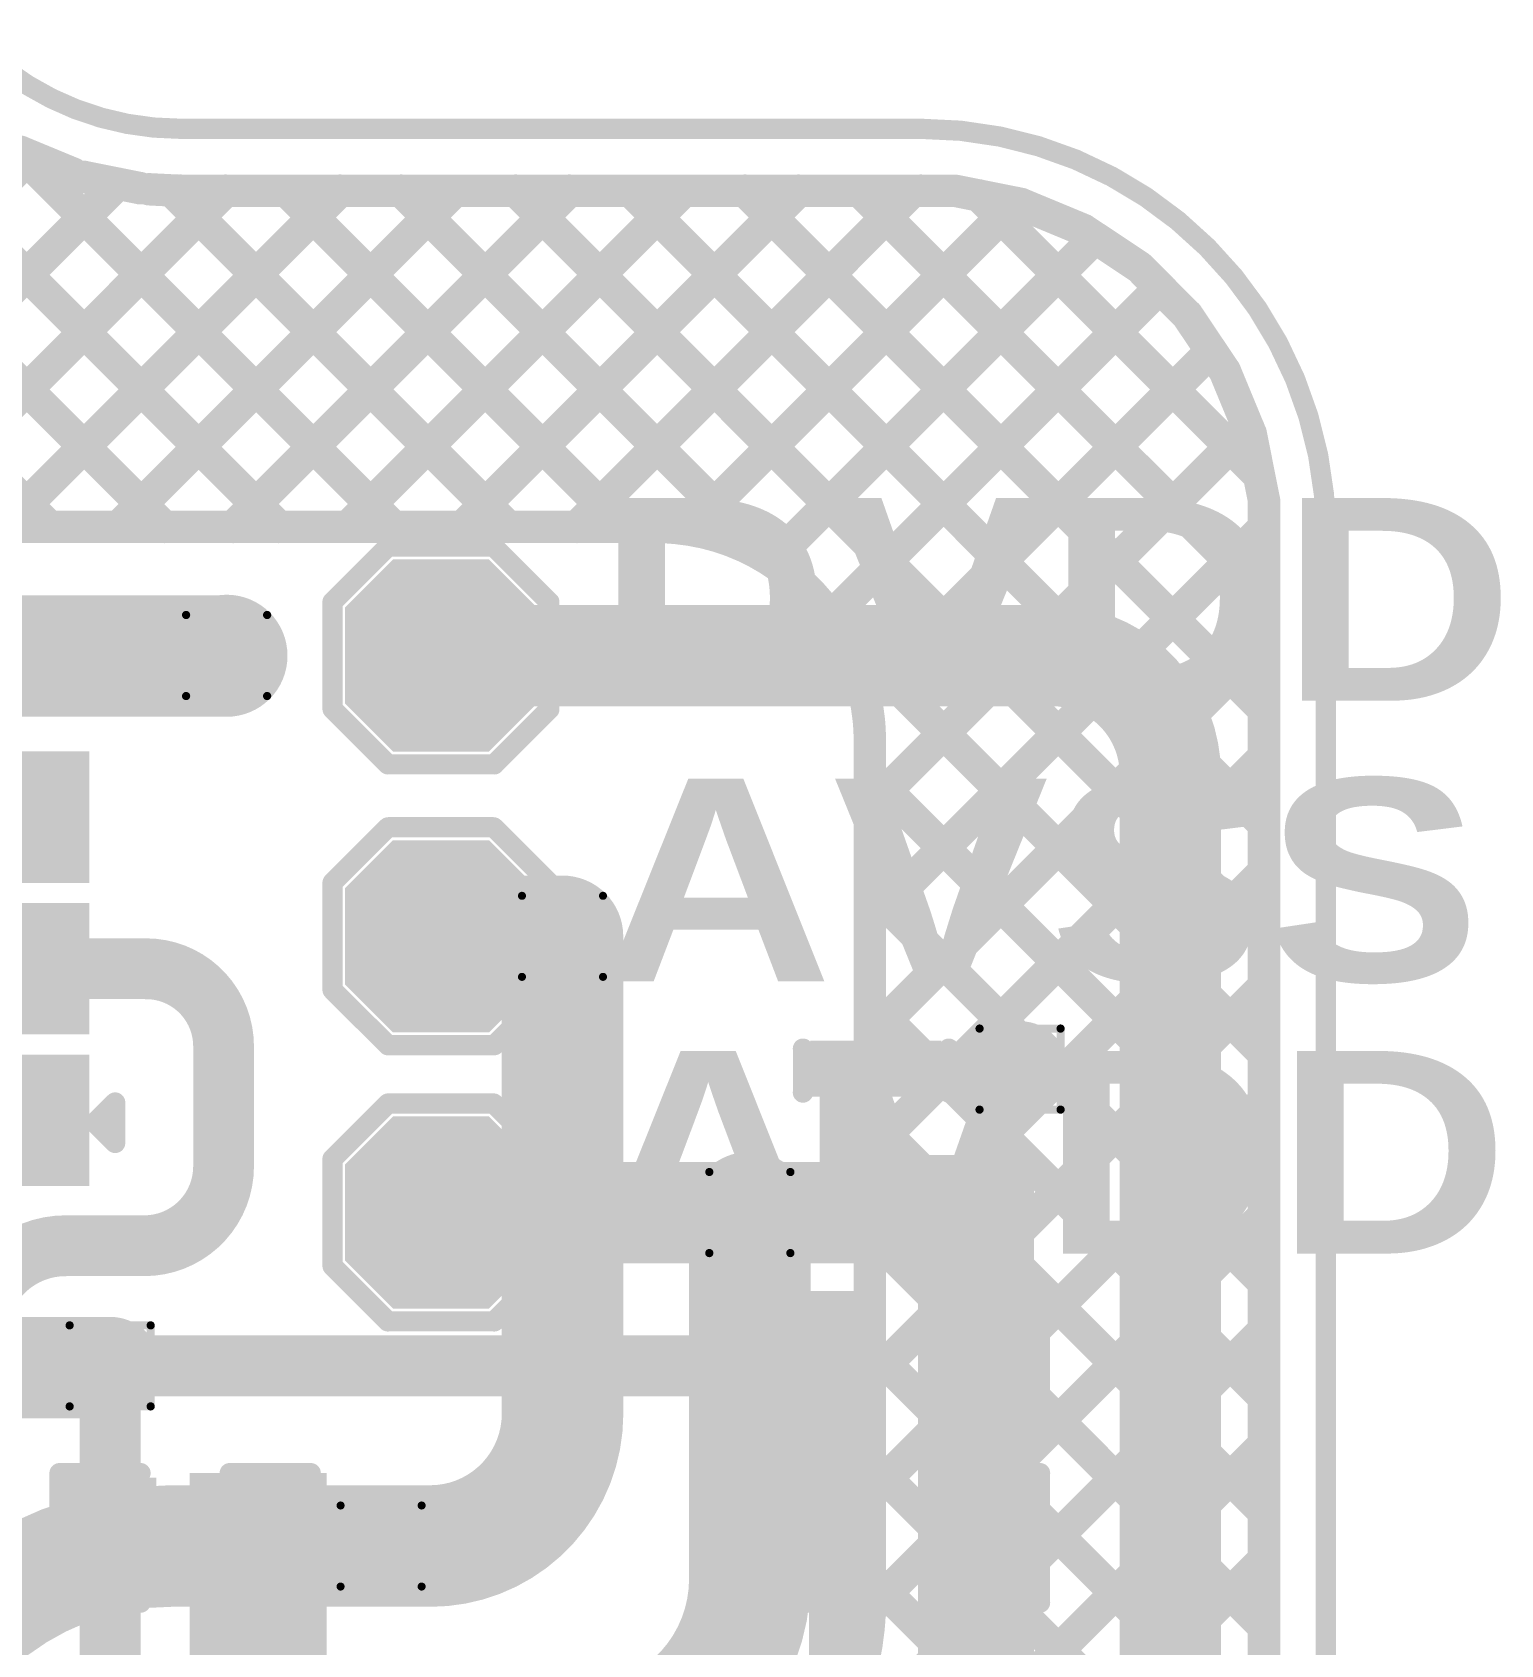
# Model space of a CAD drawing. Header units: inches. Extents: x -17 to 349, y -40 to 215.
# Drawn here: x 108.83 to 118.03, y 152.36 to 162.46 of the extents above; entities that cross this region are included whole.
import ezdxf

# ---------------------------------------------------------------- set-up
doc = ezdxf.new("R2010")
doc.units = ezdxf.units.IN
for name, color, linetype in [('Board Outline', 216, 'Continuous'), ('Bottom Layer', 5, 'Continuous'), ('Drill Drawing', 1, 'Continuous'), ('Top Layer', 1, 'Continuous'), ('Top Overlay', 2, 'Continuous'), ('Top Paste', 8, 'Continuous'), ('Top Solder', 216, 'Continuous'), ('Via Holes', 16, 'Continuous')]:
    doc.layers.add(name, color=color, linetype=linetype)
doc.styles.add('Arial Black_Bold', font='', dxfattribs={"height": 0.2})
doc.styles.get('Arial Black_Bold').set_extended_font_data('Arial Black', bold=True)

# ---------------------------------------------------------------- blocks, each defined once
blk = doc.blocks.new('X2SON_2_0_3_0_6__5')
at = {"layer": 'Top Layer'}
for points in [[(-0.36, 0.125), (-0.08, 0.125), (-0.08, -0.125), (-0.36, -0.125)], [(0.08, 0.125), (0.36, 0.125), (0.36, -0.125), (0.08, -0.125)]]:
    blk.add_hatch(color=1, dxfattribs=at).paths.add_polyline_path(points)
at = {"layer": 'Top Paste'}
for points in [[(-0.36, 0.125), (-0.08, 0.125), (-0.08, -0.125), (-0.36, -0.125)], [(0.08, 0.125), (0.36, 0.125), (0.36, -0.125), (0.08, -0.125)]]:
    blk.add_hatch(color=8, dxfattribs=at).paths.add_polyline_path(points)
at = {"layer": 'Top Solder'}
for points in [[(-0.41, 0.175), (-0.03, 0.175), (-0.03, -0.175), (-0.41, -0.175)], [(0.03, 0.175), (0.41, 0.175), (0.41, -0.175), (0.03, -0.175)]]:
    blk.add_hatch(color=216, dxfattribs=at).paths.add_polyline_path(points)
at = {"layer": 'Top Overlay', "const_width": 0.127}
for points in [[(-0.457, -0.15), (-0.457, 0.125)], [(0.457, -0.15), (0.457, 0.125)]]:
    blk.add_lwpolyline(points, dxfattribs=at)
at = {"layer": 'Top Overlay', "const_width": 0.0635}
for points in [[(-0.489, 0.125, 1), (-0.425, 0.125, 1)], [(0.425, 0.125, 1), (0.489, 0.125, 1)], [(-0.489, -0.15, 1), (-0.425, -0.15, 1)], [(0.425, -0.15, 1), (0.489, -0.15, 1)]]:
    blk.add_lwpolyline(points, format="xyb", close=True, dxfattribs=at)
blk = doc.blocks.new('C___0402_34')
at = {"layer": 'Top Layer'}
for points in [[(-0.699, -0.318), (-0.699, 0.318), (-0.241, 0.318), (-0.241, -0.318)], [(0.241, -0.318), (0.241, 0.318), (0.699, 0.318), (0.699, -0.318)]]:
    blk.add_hatch(color=1, dxfattribs=at).paths.add_polyline_path(points)
at = {"layer": 'Top Paste'}
for points in [[(-0.699, -0.318), (-0.699, 0.318), (-0.241, 0.318), (-0.241, -0.318)], [(0.241, -0.318), (0.241, 0.318), (0.699, 0.318), (0.699, -0.318)]]:
    blk.add_hatch(color=8, dxfattribs=at).paths.add_polyline_path(points)
at = {"layer": 'Top Solder'}
for points in [[(-0.758, -0.377), (-0.758, 0.377), (-0.181, 0.377), (-0.181, -0.377)], [(0.181, -0.377), (0.181, 0.377), (0.758, 0.377), (0.758, -0.377)]]:
    blk.add_hatch(color=216, dxfattribs=at).paths.add_polyline_path(points)
at = {"layer": 'Top Overlay', "const_width": 0.127}
for points in [[(-0.787, -0.406), (-0.787, 0.406)], [(-0.787, 0.406), (-0.279, 0.406)], [(0.279, 0.406), (0.787, 0.406)], [(0.787, -0.406), (0.787, 0.406)], [(-0.787, -0.406), (-0.279, -0.406)], [(0.279, -0.406), (0.787, -0.406)]]:
    blk.add_lwpolyline(points, dxfattribs=at)
at = {"layer": 'Top Overlay', "const_width": 0.0635}
for points in [[(-0.819, 0.406, 1), (-0.756, 0.406, 1)], [(-0.819, 0.406, 1), (-0.756, 0.406, 1)], [(-0.311, 0.406, 1), (-0.248, 0.406, 1)], [(0.248, 0.406, 1), (0.311, 0.406, 1)], [(0.756, 0.406, 1), (0.819, 0.406, 1)], [(0.756, 0.406, 1), (0.819, 0.406, 1)], [(-0.819, -0.406, 1), (-0.756, -0.406, 1)], [(-0.819, -0.406, 1), (-0.756, -0.406, 1)], [(-0.311, -0.406, 1), (-0.248, -0.406, 1)], [(0.248, -0.406, 1), (0.311, -0.406, 1)], [(0.756, -0.406, 1), (0.819, -0.406, 1)], [(0.756, -0.406, 1), (0.819, -0.406, 1)]]:
    blk.add_lwpolyline(points, format="xyb", close=True, dxfattribs=at)
blk = doc.blocks.new('SOT_23_6_46')
at = {"layer": 'Top Layer'}
for points in [[(-1.92, 1.26), (-0.7, 1.26), (-0.7, 0.64), (-1.92, 0.64)], [(0.7, 1.26), (1.92, 1.26), (1.92, 0.64), (0.7, 0.64)], [(-1.92, 0.31), (-0.7, 0.31), (-0.7, -0.31), (-1.92, -0.31)], [(0.7, 0.31), (1.92, 0.31), (1.92, -0.31), (0.7, -0.31)], [(-1.92, -0.64), (-0.7, -0.64), (-0.7, -1.26), (-1.92, -1.26)], [(0.7, -0.64), (1.92, -0.64), (1.92, -1.26), (0.7, -1.26)]]:
    blk.add_hatch(color=1, dxfattribs=at).paths.add_polyline_path(points)
at = {"layer": 'Top Paste'}
for points in [[(-1.92, 1.26), (-0.7, 1.26), (-0.7, 0.64), (-1.92, 0.64)], [(0.7, 1.26), (1.92, 1.26), (1.92, 0.64), (0.7, 0.64)], [(-1.92, 0.31), (-0.7, 0.31), (-0.7, -0.31), (-1.92, -0.31)], [(0.7, 0.31), (1.92, 0.31), (1.92, -0.31), (0.7, -0.31)], [(-1.92, -0.64), (-0.7, -0.64), (-0.7, -1.26), (-1.92, -1.26)], [(0.7, -0.64), (1.92, -0.64), (1.92, -1.26), (0.7, -1.26)]]:
    blk.add_hatch(color=8, dxfattribs=at).paths.add_polyline_path(points)
at = {"layer": 'Top Solder'}
for points in [[(-2.022, 1.362), (-0.598, 1.362), (-0.598, 0.538), (-2.022, 0.538)], [(0.598, 1.362), (2.022, 1.362), (2.022, 0.538), (0.598, 0.538)], [(-2.022, 0.412), (-0.598, 0.412), (-0.598, -0.412), (-2.022, -0.412)], [(0.598, 0.412), (2.022, 0.412), (2.022, -0.412), (0.598, -0.412)], [(-2.022, -0.538), (-0.598, -0.538), (-0.598, -1.362), (-2.022, -1.362)], [(0.598, -0.538), (2.022, -0.538), (2.022, -1.362), (0.598, -1.362)]]:
    blk.add_hatch(color=216, dxfattribs=at).paths.add_polyline_path(points)
at = {"layer": 'Top Overlay', "const_width": 0.127}
for points in [[(0.864, 1.524), (-0.889, 1.524)], [(-0.889, 1.524), (-0.889, 1.424)], [(0.864, 1.524), (0.864, 1.424)], [(-2.057, 0.965), (-2.184, 1.092)], [(-2.184, 1.092), (-2.184, 0.838)], [(-2.057, 0.965), (-2.184, 0.838)], [(-0.889, -1.524), (-0.889, -1.424)], [(0.864, -1.424), (0.864, -1.524)], [(0.864, -1.524), (-0.889, -1.524)]]:
    blk.add_lwpolyline(points, dxfattribs=at)
at = {"layer": 'Top Overlay', "const_width": 0.0635}
for points in [[(-0.921, 1.524, 1), (-0.857, 1.524, 1)], [(-0.921, 1.524, 1), (-0.857, 1.524, 1)], [(0.832, 1.524, 1), (0.895, 1.524, 1)], [(0.832, 1.524, 1), (0.895, 1.524, 1)], [(-0.921, 1.424, 1), (-0.857, 1.424, 1)], [(0.832, 1.424, 1), (0.895, 1.424, 1)], [(-2.216, 1.092, 1), (-2.153, 1.092, 1)], [(-2.216, 1.092, 1), (-2.153, 1.092, 1)], [(-2.089, 0.965, 1), (-2.026, 0.965, 1)], [(-2.089, 0.965, 1), (-2.026, 0.965, 1)], [(-2.216, 0.838, 1), (-2.153, 0.838, 1)], [(-2.216, 0.838, 1), (-2.153, 0.838, 1)], [(-0.921, -1.424, 1), (-0.857, -1.424, 1)], [(0.832, -1.424, 1), (0.895, -1.424, 1)], [(-0.921, -1.524, 1), (-0.857, -1.524, 1)], [(-0.921, -1.524, 1), (-0.857, -1.524, 1)], [(0.832, -1.524, 1), (0.895, -1.524, 1)], [(0.832, -1.524, 1), (0.895, -1.524, 1)]]:
    blk.add_lwpolyline(points, format="xyb", close=True, dxfattribs=at)
blk = doc.blocks.new('T____________0_5___68')
at = {"layer": 'Top Layer'}
blk.add_hatch(color=1, dxfattribs=at).paths.add_polyline_path([(0.25, 0.5), (-0.25, 0.5), (-0.5, 0.25), (-0.5, -0.25), (-0.25, -0.5), (0.25, -0.5), (0.5, -0.25), (0.5, 0.25)])
at = {"layer": 'Top Paste'}
blk.add_hatch(color=8, dxfattribs=at).paths.add_polyline_path([(0.25, 0.5), (-0.25, 0.5), (-0.5, 0.25), (-0.5, -0.25), (-0.25, -0.5), (0.25, -0.5), (0.5, -0.25), (0.5, 0.25)])
at = {"layer": 'Top Solder'}
blk.add_hatch(color=216, dxfattribs=at).paths.add_polyline_path([(0.301, 0.602), (-0.301, 0.602), (-0.602, 0.301), (-0.602, -0.301), (-0.301, -0.602), (0.301, -0.602), (0.602, -0.301), (0.602, 0.301)])
at = {"layer": 'Top Overlay', "const_width": 0.127}
for points in [[(-0.336, 0.68), (-0.682, 0.333)], [(-0.336, 0.68), (0.336, 0.68)], [(0.336, 0.68), (0.684, 0.332)], [(-0.682, 0.333), (-0.682, -0.334)], [(0.684, 0.332), (0.684, -0.33)], [(-0.682, -0.334), (-0.337, -0.679)], [(0.684, -0.33), (0.335, -0.679)], [(-0.337, -0.679), (0.335, -0.679)]]:
    blk.add_lwpolyline(points, dxfattribs=at)
at = {"layer": 'Top Overlay', "const_width": 0.0635}
for points in [[(-0.367, 0.68, 1), (-0.304, 0.68, 1)], [(-0.367, 0.68, 1), (-0.304, 0.68, 1)], [(0.305, 0.68, 1), (0.368, 0.68, 1)], [(0.305, 0.68, 1), (0.368, 0.68, 1)], [(-0.714, 0.333, 1), (-0.65, 0.333, 1)], [(-0.714, 0.333, 1), (-0.65, 0.333, 1)], [(0.652, 0.332, 1), (0.715, 0.332, 1)], [(0.652, 0.332, 1), (0.715, 0.332, 1)], [(-0.714, -0.334, 1), (-0.65, -0.334, 1)], [(-0.714, -0.334, 1), (-0.65, -0.334, 1)], [(0.652, -0.33, 1), (0.715, -0.33, 1)], [(0.652, -0.33, 1), (0.715, -0.33, 1)], [(-0.369, -0.679, 1), (-0.306, -0.679, 1)], [(-0.369, -0.679, 1), (-0.306, -0.679, 1)], [(0.303, -0.679, 1), (0.367, -0.679, 1)], [(0.303, -0.679, 1), (0.367, -0.679, 1)]]:
    blk.add_lwpolyline(points, format="xyb", close=True, dxfattribs=at)
blk = doc.blocks.new('T____________0_5___69')
at = {"layer": 'Top Layer'}
blk.add_hatch(color=1, dxfattribs=at).paths.add_polyline_path([(0.25, 0.5), (-0.25, 0.5), (-0.5, 0.25), (-0.5, -0.25), (-0.25, -0.5), (0.25, -0.5), (0.5, -0.25), (0.5, 0.25)])
at = {"layer": 'Top Paste'}
blk.add_hatch(color=8, dxfattribs=at).paths.add_polyline_path([(0.25, 0.5), (-0.25, 0.5), (-0.5, 0.25), (-0.5, -0.25), (-0.25, -0.5), (0.25, -0.5), (0.5, -0.25), (0.5, 0.25)])
at = {"layer": 'Top Solder'}
blk.add_hatch(color=216, dxfattribs=at).paths.add_polyline_path([(0.301, 0.602), (-0.301, 0.602), (-0.602, 0.301), (-0.602, -0.301), (-0.301, -0.602), (0.301, -0.602), (0.602, -0.301), (0.602, 0.301)])
at = {"layer": 'Top Overlay', "const_width": 0.127}
for points in [[(-0.336, 0.68), (-0.682, 0.333)], [(-0.336, 0.68), (0.336, 0.68)], [(0.336, 0.68), (0.684, 0.332)], [(-0.682, 0.333), (-0.682, -0.334)], [(0.684, 0.332), (0.684, -0.33)], [(-0.682, -0.334), (-0.337, -0.679)], [(0.684, -0.33), (0.335, -0.679)], [(-0.337, -0.679), (0.335, -0.679)]]:
    blk.add_lwpolyline(points, dxfattribs=at)
at = {"layer": 'Top Overlay', "const_width": 0.0635}
for points in [[(-0.367, 0.68, 1), (-0.304, 0.68, 1)], [(-0.367, 0.68, 1), (-0.304, 0.68, 1)], [(0.305, 0.68, 1), (0.368, 0.68, 1)], [(0.305, 0.68, 1), (0.368, 0.68, 1)], [(-0.714, 0.333, 1), (-0.65, 0.333, 1)], [(-0.714, 0.333, 1), (-0.65, 0.333, 1)], [(0.652, 0.332, 1), (0.715, 0.332, 1)], [(0.652, 0.332, 1), (0.715, 0.332, 1)], [(-0.714, -0.334, 1), (-0.65, -0.334, 1)], [(-0.714, -0.334, 1), (-0.65, -0.334, 1)], [(0.652, -0.33, 1), (0.715, -0.33, 1)], [(0.652, -0.33, 1), (0.715, -0.33, 1)], [(-0.369, -0.679, 1), (-0.306, -0.679, 1)], [(-0.369, -0.679, 1), (-0.306, -0.679, 1)], [(0.303, -0.679, 1), (0.367, -0.679, 1)], [(0.303, -0.679, 1), (0.367, -0.679, 1)]]:
    blk.add_lwpolyline(points, format="xyb", close=True, dxfattribs=at)
blk = doc.blocks.new('T____________0_5___70')
at = {"layer": 'Top Layer'}
blk.add_hatch(color=1, dxfattribs=at).paths.add_polyline_path([(0.25, 0.5), (-0.25, 0.5), (-0.5, 0.25), (-0.5, -0.25), (-0.25, -0.5), (0.25, -0.5), (0.5, -0.25), (0.5, 0.25)])
at = {"layer": 'Top Paste'}
blk.add_hatch(color=8, dxfattribs=at).paths.add_polyline_path([(0.25, 0.5), (-0.25, 0.5), (-0.5, 0.25), (-0.5, -0.25), (-0.25, -0.5), (0.25, -0.5), (0.5, -0.25), (0.5, 0.25)])
at = {"layer": 'Top Solder'}
blk.add_hatch(color=216, dxfattribs=at).paths.add_polyline_path([(0.301, 0.602), (-0.301, 0.602), (-0.602, 0.301), (-0.602, -0.301), (-0.301, -0.602), (0.301, -0.602), (0.602, -0.301), (0.602, 0.301)])
at = {"layer": 'Top Overlay', "const_width": 0.127}
for points in [[(-0.336, 0.68), (-0.682, 0.333)], [(-0.336, 0.68), (0.336, 0.68)], [(0.336, 0.68), (0.684, 0.332)], [(-0.682, 0.333), (-0.682, -0.334)], [(0.684, 0.332), (0.684, -0.33)], [(-0.682, -0.334), (-0.337, -0.679)], [(0.684, -0.33), (0.335, -0.679)], [(-0.337, -0.679), (0.335, -0.679)]]:
    blk.add_lwpolyline(points, dxfattribs=at)
at = {"layer": 'Top Overlay', "const_width": 0.0635}
for points in [[(-0.367, 0.68, 1), (-0.304, 0.68, 1)], [(-0.367, 0.68, 1), (-0.304, 0.68, 1)], [(0.305, 0.68, 1), (0.368, 0.68, 1)], [(0.305, 0.68, 1), (0.368, 0.68, 1)], [(-0.714, 0.333, 1), (-0.65, 0.333, 1)], [(-0.714, 0.333, 1), (-0.65, 0.333, 1)], [(0.652, 0.332, 1), (0.715, 0.332, 1)], [(0.652, 0.332, 1), (0.715, 0.332, 1)], [(-0.714, -0.334, 1), (-0.65, -0.334, 1)], [(-0.714, -0.334, 1), (-0.65, -0.334, 1)], [(0.652, -0.33, 1), (0.715, -0.33, 1)], [(0.652, -0.33, 1), (0.715, -0.33, 1)], [(-0.369, -0.679, 1), (-0.306, -0.679, 1)], [(-0.369, -0.679, 1), (-0.306, -0.679, 1)], [(0.303, -0.679, 1), (0.367, -0.679, 1)], [(0.303, -0.679, 1), (0.367, -0.679, 1)]]:
    blk.add_lwpolyline(points, format="xyb", close=True, dxfattribs=at)
blk = doc.blocks.new('C___0402_96')
at = {"layer": 'Top Layer'}
for points in [[(-0.699, -0.318), (-0.699, 0.318), (-0.241, 0.318), (-0.241, -0.318)], [(0.241, -0.318), (0.241, 0.318), (0.699, 0.318), (0.699, -0.318)]]:
    blk.add_hatch(color=1, dxfattribs=at).paths.add_polyline_path(points)
at = {"layer": 'Top Paste'}
for points in [[(-0.699, -0.318), (-0.699, 0.318), (-0.241, 0.318), (-0.241, -0.318)], [(0.241, -0.318), (0.241, 0.318), (0.699, 0.318), (0.699, -0.318)]]:
    blk.add_hatch(color=8, dxfattribs=at).paths.add_polyline_path(points)
at = {"layer": 'Top Solder'}
for points in [[(-0.758, -0.377), (-0.758, 0.377), (-0.181, 0.377), (-0.181, -0.377)], [(0.181, -0.377), (0.181, 0.377), (0.758, 0.377), (0.758, -0.377)]]:
    blk.add_hatch(color=216, dxfattribs=at).paths.add_polyline_path(points)
at = {"layer": 'Top Overlay', "const_width": 0.127}
for points in [[(-0.787, -0.406), (-0.787, 0.406)], [(-0.787, 0.406), (-0.279, 0.406)], [(0.279, 0.406), (0.787, 0.406)], [(0.787, -0.406), (0.787, 0.406)], [(-0.787, -0.406), (-0.279, -0.406)], [(0.279, -0.406), (0.787, -0.406)]]:
    blk.add_lwpolyline(points, dxfattribs=at)
at = {"layer": 'Top Overlay', "const_width": 0.0635}
for points in [[(-0.819, 0.406, 1), (-0.756, 0.406, 1)], [(-0.819, 0.406, 1), (-0.756, 0.406, 1)], [(-0.311, 0.406, 1), (-0.248, 0.406, 1)], [(0.248, 0.406, 1), (0.311, 0.406, 1)], [(0.756, 0.406, 1), (0.819, 0.406, 1)], [(0.756, 0.406, 1), (0.819, 0.406, 1)], [(-0.819, -0.406, 1), (-0.756, -0.406, 1)], [(-0.819, -0.406, 1), (-0.756, -0.406, 1)], [(-0.311, -0.406, 1), (-0.248, -0.406, 1)], [(0.248, -0.406, 1), (0.311, -0.406, 1)], [(0.756, -0.406, 1), (0.819, -0.406, 1)], [(0.756, -0.406, 1), (0.819, -0.406, 1)]]:
    blk.add_lwpolyline(points, format="xyb", close=True, dxfattribs=at)
blk = doc.blocks.new('C___0402_103')
at = {"layer": 'Top Layer'}
for points in [[(-0.699, -0.318), (-0.699, 0.318), (-0.241, 0.318), (-0.241, -0.318)], [(0.241, -0.318), (0.241, 0.318), (0.699, 0.318), (0.699, -0.318)]]:
    blk.add_hatch(color=1, dxfattribs=at).paths.add_polyline_path(points)
at = {"layer": 'Top Paste'}
for points in [[(-0.699, -0.318), (-0.699, 0.318), (-0.241, 0.318), (-0.241, -0.318)], [(0.241, -0.318), (0.241, 0.318), (0.699, 0.318), (0.699, -0.318)]]:
    blk.add_hatch(color=8, dxfattribs=at).paths.add_polyline_path(points)
at = {"layer": 'Top Solder'}
for points in [[(-0.758, -0.377), (-0.758, 0.377), (-0.181, 0.377), (-0.181, -0.377)], [(0.181, -0.377), (0.181, 0.377), (0.758, 0.377), (0.758, -0.377)]]:
    blk.add_hatch(color=216, dxfattribs=at).paths.add_polyline_path(points)
at = {"layer": 'Top Overlay', "const_width": 0.127}
for points in [[(-0.787, 0.406), (-0.279, 0.406)], [(-0.787, -0.406), (-0.787, 0.406)], [(0.279, 0.406), (0.787, 0.406)], [(0.787, -0.406), (0.787, 0.406)], [(-0.787, -0.406), (-0.279, -0.406)], [(0.279, -0.406), (0.787, -0.406)]]:
    blk.add_lwpolyline(points, dxfattribs=at)
at = {"layer": 'Top Overlay', "const_width": 0.0635}
for points in [[(-0.819, 0.406, 1), (-0.756, 0.406, 1)], [(-0.819, 0.406, 1), (-0.756, 0.406, 1)], [(-0.311, 0.406, 1), (-0.248, 0.406, 1)], [(0.248, 0.406, 1), (0.311, 0.406, 1)], [(0.756, 0.406, 1), (0.819, 0.406, 1)], [(0.756, 0.406, 1), (0.819, 0.406, 1)], [(-0.819, -0.406, 1), (-0.756, -0.406, 1)], [(-0.819, -0.406, 1), (-0.756, -0.406, 1)], [(-0.311, -0.406, 1), (-0.248, -0.406, 1)], [(0.248, -0.406, 1), (0.311, -0.406, 1)], [(0.756, -0.406, 1), (0.819, -0.406, 1)], [(0.756, -0.406, 1), (0.819, -0.406, 1)]]:
    blk.add_lwpolyline(points, format="xyb", close=True, dxfattribs=at)

msp = doc.modelspace()

# ---------------------------------------------------------------- hatches: boundary and pattern name
at = {"layer": 'Bottom Layer'}
h = msp.add_hatch(color=5, dxfattribs=at)
edge = h.paths.add_edge_path()
edge.add_arc((110.045, 158.555), 0.3, 0, 360)
h = msp.add_hatch(color=5, dxfattribs=at)
edge = h.paths.add_edge_path()
edge.add_arc((112.151, 156.795), 0.3, 0, 360)
h = msp.add_hatch(color=5, dxfattribs=at)
edge = h.paths.add_edge_path()
edge.add_arc((115.019, 155.963), 0.3, 0, 360)
h = msp.add_hatch(color=5, dxfattribs=at)
edge = h.paths.add_edge_path()
edge.add_arc((113.325, 155.064), 0.3, 0, 360)
h = msp.add_hatch(color=5, dxfattribs=at)
edge = h.paths.add_edge_path()
edge.add_arc((109.315, 154.103), 0.3, 0, 360)
h = msp.add_hatch(color=5, dxfattribs=at)
edge = h.paths.add_edge_path()
edge.add_arc((111.014, 152.974), 0.3, 0, 360)
at = {"layer": 'Top Layer'}
h = msp.add_hatch(color=1, dxfattribs=at)
edge = h.paths.add_edge_path()
edge.add_arc((110.045, 158.555), 0.3, 0, 360)
h = msp.add_hatch(color=1, dxfattribs=at)
edge = h.paths.add_edge_path()
edge.add_arc((112.151, 156.795), 0.3, 0, 360)
h = msp.add_hatch(color=1, dxfattribs=at)
edge = h.paths.add_edge_path()
edge.add_arc((115.019, 155.963), 0.3, 0, 360)
for points in [[(114.246, 155.841), (115.019, 155.841), (115.019, 156.091), (114.246, 156.091)], [(114.379, 150.301), (115.106, 150.301), (115.106, 155.424), (114.379, 155.424)], [(109.814, 150.174), (110.673, 150.174), (110.673, 153.432), (109.814, 153.432)]]:
    msp.add_hatch(color=1, dxfattribs=at).paths.add_polyline_path(points)
h = msp.add_hatch(color=1, dxfattribs=at)
edge = h.paths.add_edge_path()
edge.add_arc((113.325, 155.064), 0.3, 0, 360)
h = msp.add_hatch(color=1, dxfattribs=at)
edge = h.paths.add_edge_path()
edge.add_arc((109.315, 154.103), 0.3, 0, 360)
h = msp.add_hatch(color=1, dxfattribs=at)
edge = h.paths.add_edge_path()
edge.add_arc((111.014, 152.974), 0.3, 0, 360)
at = {"layer": 'Via Holes'}
h = msp.add_hatch(color=7, dxfattribs=at)
edge = h.paths.add_edge_path()
edge.add_arc((110.045, 158.555), 0.15, 0, 360)
h = msp.add_hatch(color=7, dxfattribs=at)
edge = h.paths.add_edge_path()
edge.add_arc((112.151, 156.795), 0.15, 0, 360)
h = msp.add_hatch(color=7, dxfattribs=at)
edge = h.paths.add_edge_path()
edge.add_arc((115.019, 155.963), 0.15, 0, 360)
h = msp.add_hatch(color=7, dxfattribs=at)
edge = h.paths.add_edge_path()
edge.add_arc((113.325, 155.064), 0.15, 0, 360)
h = msp.add_hatch(color=7, dxfattribs=at)
edge = h.paths.add_edge_path()
edge.add_arc((109.315, 154.103), 0.15, 0, 360)
h = msp.add_hatch(color=7, dxfattribs=at)
edge = h.paths.add_edge_path()
edge.add_arc((111.014, 152.974), 0.15, 0, 360)

# ---------------------------------------------------------------- linework, layer by layer
at = {"layer": 'Board Outline', "const_width": 0.127}
for points in [[(109.756, 161.856, -0.414214), (107.939, 163.673)], [(114.397, 161.856, -0.198912), (116.192, 161.113)], [(116.192, 161.113, -0.198912), (116.936, 159.316)]]:
    msp.add_lwpolyline(points, format="xyb", dxfattribs=at)
for points in [[(109.756, 161.856), (114.397, 161.856)], [(116.936, 139.403), (116.936, 159.316)]]:
    msp.add_lwpolyline(points, dxfattribs=at)
at = {"layer": 'Board Outline', "const_width": 0.0635}
for points in [[(109.724, 161.856, 1), (109.788, 161.856, 1)], [(109.724, 161.856, 1), (109.788, 161.856, 1)], [(114.365, 161.856, 1), (114.429, 161.856, 1)], [(114.365, 161.856, 1), (114.429, 161.856, 1)], [(116.16, 161.113, 1), (116.224, 161.113, 1)], [(116.16, 161.113, 1), (116.224, 161.113, 1)], [(116.905, 159.316, 1), (116.968, 159.316, 1)], [(116.905, 159.316, 1), (116.968, 159.316, 1)]]:
    msp.add_lwpolyline(points, format="xyb", close=True, dxfattribs=at)
at = {"layer": 'Bottom Layer'}
for points, const_width in [([(104.074, 165.659), (110.372, 159.361)], 0.203), ([(104.074, 164.941), (109.654, 159.361)], 0.203), ([(104.074, 164.223), (108.935, 159.361)], 0.203), ([(108.718, 161.734), (111.091, 159.361)], 0.203), ([(108.751, 161.712), (109.08, 161.576)], 0.203), ([(104.074, 156.941), (108.817, 161.684)], 0.203), ([(107.202, 159.351), (109.363, 161.512)], 0.203), ([(109.153, 161.554), (109.502, 161.484)], 0.203), ([(107.931, 159.361), (110.038, 161.468)], 0.203), ([(108.649, 159.361), (110.756, 161.468)], 0.203), ([(109.368, 159.361), (111.475, 161.468)], 0.203), ([(109.559, 161.477), (109.737, 161.468)], 0.203), ([(109.7, 161.47), (111.809, 159.361)], 0.203), ([(109.756, 161.468), (114.397, 161.468)], 0.203), ([(110.086, 159.361), (112.193, 161.468)], 0.203), ([(110.42, 161.468), (112.528, 159.361)], 0.203), ([(110.804, 159.361), (112.912, 161.468)], 0.203), ([(111.139, 161.468), (113.456, 159.151)], 0.203), ([(111.523, 159.361), (113.63, 161.468)], 0.203), ([(111.857, 161.468), (116.548, 156.777)], 0.203), ([(112.241, 159.361), (114.348, 161.468)], 0.203), ([(112.576, 161.468), (116.548, 157.496)], 0.203), ([(112.943, 159.345), (114.991, 161.392)], 0.203), ([(113.294, 161.468), (116.548, 158.214)], 0.203), ([(114.012, 161.468), (116.548, 158.933)], 0.203), ([(114.397, 161.468), (114.609, 161.468)], 0.203), ([(114.609, 161.468), (115.024, 161.385)], 0.203), ([(114.761, 161.438), (116.517, 159.682)], 0.203), ([(115.024, 161.385), (115.415, 161.223)], 0.203), ([(115.415, 161.223), (115.768, 160.988)], 0.203), ([(113.463, 159.146), (115.49, 161.173)], 0.203), ([(115.768, 160.988), (115.917, 160.838)], 0.203), ([(113.83, 158.795), (115.896, 160.86)], 0.203), ([(115.917, 160.838), (116.067, 160.688)], 0.203), ([(116.067, 160.688), (116.303, 160.336)], 0.203), ([(114.048, 158.294), (116.218, 160.463)], 0.203), ([(116.303, 160.336), (116.465, 159.944)], 0.203), ([(114.077, 157.605), (116.451, 159.978)], 0.203), ([(116.465, 159.944), (116.548, 159.528)], 0.203), ([(116.548, 159.316), (116.548, 159.528)], 0.203), ([(107.377, 159.361), (112.735, 159.361)], 0.203), ([(107.377, 159.361), (112.735, 159.361)], 0.203), ([(114.077, 156.886), (116.548, 159.357)], 0.203), ([(116.548, 159.316), (116.548, 139.403)], 0.203), ([(107.766, 158.552), (110.045, 158.552)], 0.762), ([(110.045, 158.552), (110.045, 158.555)], 0.762), ([(113.867, 158.74), (116.548, 156.059)], 0.203), ([(114.077, 156.168), (116.548, 158.639)], 0.203), ([(114.077, 152.619), (114.077, 158.019)], 0.203), ([(114.077, 155.449), (116.548, 157.92)], 0.203), ([(114.077, 157.811), (116.548, 155.34)], 0.203), ([(114.077, 154.731), (116.548, 157.202)], 0.203), ([(112.151, 153.803), (112.151, 156.795)], 0.762), ([(114.077, 157.093), (116.548, 154.622)], 0.203), ([(114.077, 154.013), (116.548, 156.483)], 0.203), ([(114.077, 156.374), (116.548, 153.904)], 0.203), ([(114.077, 153.294), (116.548, 155.765)], 0.203), ([(114.077, 155.656), (116.548, 153.185)], 0.203), ([(113.325, 152.768), (113.325, 155.064)], 0.762), ([(114.077, 152.575), (116.548, 155.046)], 0.203), ([(114.077, 154.938), (116.548, 152.467)], 0.203), ([(109.839, 147.619), (116.548, 154.328)], 0.203), ([(107.718, 154.092), (109.315, 154.092)], 0.635), ([(109.315, 154.092), (109.315, 154.103)], 0.508), ([(114.077, 154.219), (116.548, 151.748)], 0.203), ([(109.839, 146.901), (116.548, 153.61)], 0.203), ([(114.077, 153.501), (116.548, 151.03)], 0.203), ([(109.697, 152.974), (111.014, 152.974)], 0.762), ([(111.014, 152.974), (111.322, 152.974)], 0.762), ([(109.839, 146.183), (116.548, 152.891)], 0.203), ([(114.077, 152.782), (116.548, 150.312)], 0.203)]:
    msp.add_lwpolyline(points, dxfattribs=dict(at, const_width=const_width))
for points, const_width in [([(108.7, 161.712, 1), (108.802, 161.712, 1)], 0.102), ([(108.767, 161.684, 1), (108.868, 161.684, 1)], 0.102), ([(109.029, 161.576, 1), (109.131, 161.576, 1)], 0.102), ([(109.102, 161.554, 1), (109.204, 161.554, 1)], 0.102), ([(109.312, 161.512, 1), (109.414, 161.512, 1)], 0.102), ([(109.451, 161.484, 1), (109.553, 161.484, 1)], 0.102), ([(109.508, 161.477, 1), (109.609, 161.477, 1)], 0.102), ([(109.649, 161.47, 1), (109.75, 161.47, 1)], 0.102), ([(109.686, 161.468, 1), (109.788, 161.468, 1)], 0.102), ([(109.705, 161.468, 1), (109.807, 161.468, 1)], 0.102), ([(109.987, 161.468, 1), (110.089, 161.468, 1)], 0.102), ([(110.37, 161.468, 1), (110.471, 161.468, 1)], 0.102), ([(110.705, 161.468, 1), (110.807, 161.468, 1)], 0.102), ([(111.088, 161.468, 1), (111.19, 161.468, 1)], 0.102), ([(111.424, 161.468, 1), (111.525, 161.468, 1)], 0.102), ([(111.806, 161.468, 1), (111.908, 161.468, 1)], 0.102), ([(112.142, 161.468, 1), (112.244, 161.468, 1)], 0.102), ([(112.525, 161.468, 1), (112.626, 161.468, 1)], 0.102), ([(112.861, 161.468, 1), (112.962, 161.468, 1)], 0.102), ([(113.243, 161.468, 1), (113.345, 161.468, 1)], 0.102), ([(113.579, 161.468, 1), (113.681, 161.468, 1)], 0.102), ([(113.962, 161.468, 1), (114.063, 161.468, 1)], 0.102), ([(114.298, 161.468, 1), (114.399, 161.468, 1)], 0.102), ([(114.346, 161.468, 1), (114.448, 161.468, 1)], 0.102), ([(114.346, 161.468, 1), (114.448, 161.468, 1)], 0.102), ([(114.558, 161.468, 1), (114.659, 161.468, 1)], 0.102), ([(114.558, 161.468, 1), (114.659, 161.468, 1)], 0.102), ([(114.71, 161.438, 1), (114.812, 161.438, 1)], 0.102), ([(114.94, 161.392, 1), (115.042, 161.392, 1)], 0.102), ([(114.973, 161.385, 1), (115.075, 161.385, 1)], 0.102), ([(114.973, 161.385, 1), (115.075, 161.385, 1)], 0.102), ([(115.365, 161.223, 1), (115.466, 161.223, 1)], 0.102), ([(115.365, 161.223, 1), (115.466, 161.223, 1)], 0.102), ([(115.44, 161.173, 1), (115.541, 161.173, 1)], 0.102), ([(115.717, 160.988, 1), (115.818, 160.988, 1)], 0.102), ([(115.717, 160.988, 1), (115.818, 160.988, 1)], 0.102), ([(115.845, 160.86, 1), (115.946, 160.86, 1)], 0.102), ([(115.867, 160.838, 1), (115.968, 160.838, 1)], 0.102), ([(115.867, 160.838, 1), (115.968, 160.838, 1)], 0.102), ([(116.017, 160.688, 1), (116.118, 160.688, 1)], 0.102), ([(116.017, 160.688, 1), (116.118, 160.688, 1)], 0.102), ([(116.167, 160.463, 1), (116.268, 160.463, 1)], 0.102), ([(116.252, 160.336, 1), (116.354, 160.336, 1)], 0.102), ([(116.252, 160.336, 1), (116.354, 160.336, 1)], 0.102), ([(116.4, 159.978, 1), (116.502, 159.978, 1)], 0.102), ([(116.414, 159.944, 1), (116.516, 159.944, 1)], 0.102), ([(116.414, 159.944, 1), (116.516, 159.944, 1)], 0.102), ([(116.467, 159.682, 1), (116.568, 159.682, 1)], 0.102), ([(116.497, 159.528, 1), (116.599, 159.528, 1)], 0.102), ([(116.497, 159.528, 1), (116.599, 159.528, 1)], 0.102), ([(108.885, 159.361, 1), (108.986, 159.361, 1)], 0.102), ([(109.317, 159.361, 1), (109.418, 159.361, 1)], 0.102), ([(109.603, 159.361, 1), (109.705, 159.361, 1)], 0.102), ([(110.035, 159.361, 1), (110.137, 159.361, 1)], 0.102), ([(110.321, 159.361, 1), (110.423, 159.361, 1)], 0.102), ([(110.754, 159.361, 1), (110.855, 159.361, 1)], 0.102), ([(111.04, 159.361, 1), (111.141, 159.361, 1)], 0.102), ([(111.472, 159.361, 1), (111.574, 159.361, 1)], 0.102), ([(111.758, 159.361, 1), (111.86, 159.361, 1)], 0.102), ([(112.19, 159.361, 1), (112.292, 159.361, 1)], 0.102), ([(112.477, 159.361, 1), (112.578, 159.361, 1)], 0.102), ([(112.684, 159.361, 1), (112.786, 159.361, 1)], 0.102), ([(112.684, 159.361, 1), (112.786, 159.361, 1)], 0.102), ([(112.684, 159.361, 1), (112.786, 159.361, 1)], 0.102), ([(112.816, 159.354, 1), (112.917, 159.354, 1)], 0.102), ([(112.816, 159.354, 1), (112.917, 159.354, 1)], 0.102), ([(112.893, 159.345, 1), (112.994, 159.345, 1)], 0.102), ([(113.074, 159.303, 1), (113.175, 159.303, 1)], 0.102), ([(113.074, 159.303, 1), (113.175, 159.303, 1)], 0.102), ([(116.497, 159.357, 1), (116.599, 159.357, 1)], 0.102), ([(116.497, 159.316, 1), (116.599, 159.316, 1)], 0.102), ([(116.497, 159.316, 1), (116.599, 159.316, 1)], 0.102), ([(113.317, 159.202, 1), (113.418, 159.202, 1)], 0.102), ([(113.317, 159.202, 1), (113.418, 159.202, 1)], 0.102), ([(113.405, 159.151, 1), (113.507, 159.151, 1)], 0.102), ([(113.412, 159.146, 1), (113.514, 159.146, 1)], 0.102), ([(113.536, 159.056, 1), (113.637, 159.056, 1)], 0.102), ([(113.536, 159.056, 1), (113.637, 159.056, 1)], 0.102), ([(113.722, 158.87, 1), (113.823, 158.87, 1)], 0.102), ([(113.722, 158.87, 1), (113.823, 158.87, 1)], 0.102), ([(116.497, 158.933, 1), (116.599, 158.933, 1)], 0.102), ([(109.855, 158.555, 1), (110.236, 158.555, 1)], 0.381), ([(109.855, 158.552, 1), (110.236, 158.552, 1)], 0.381), ([(109.855, 158.552, 1), (110.236, 158.552, 1)], 0.381), ([(113.779, 158.795, 1), (113.881, 158.795, 1)], 0.102), ([(113.816, 158.74, 1), (113.918, 158.74, 1)], 0.102), ([(113.868, 158.651, 1), (113.969, 158.651, 1)], 0.102), ([(113.868, 158.651, 1), (113.969, 158.651, 1)], 0.102), ([(116.497, 158.639, 1), (116.599, 158.639, 1)], 0.102), ([(113.969, 158.408, 1), (114.07, 158.408, 1)], 0.102), ([(113.969, 158.408, 1), (114.07, 158.408, 1)], 0.102), ([(113.998, 158.294, 1), (114.099, 158.294, 1)], 0.102), ([(116.497, 158.214, 1), (116.599, 158.214, 1)], 0.102), ([(114.02, 158.15, 1), (114.121, 158.15, 1)], 0.102), ([(114.02, 158.15, 1), (114.121, 158.15, 1)], 0.102), ([(114.026, 158.019, 1), (114.128, 158.019, 1)], 0.102), ([(114.026, 158.019, 1), (114.128, 158.019, 1)], 0.102), ([(116.497, 157.92, 1), (116.599, 157.92, 1)], 0.102), ([(114.026, 157.811, 1), (114.128, 157.811, 1)], 0.102), ([(114.026, 157.605, 1), (114.128, 157.605, 1)], 0.102), ([(116.497, 157.496, 1), (116.599, 157.496, 1)], 0.102), ([(116.497, 157.202, 1), (116.599, 157.202, 1)], 0.102), ([(111.96, 156.795, 1), (112.341, 156.795, 1)], 0.381), ([(114.026, 157.093, 1), (114.128, 157.093, 1)], 0.102), ([(114.026, 156.886, 1), (114.128, 156.886, 1)], 0.102), ([(116.497, 156.777, 1), (116.599, 156.777, 1)], 0.102), ([(116.497, 156.483, 1), (116.599, 156.483, 1)], 0.102), ([(114.026, 156.374, 1), (114.128, 156.374, 1)], 0.102), ([(114.026, 156.168, 1), (114.128, 156.168, 1)], 0.102), ([(116.497, 156.059, 1), (116.599, 156.059, 1)], 0.102), ([(116.497, 155.765, 1), (116.599, 155.765, 1)], 0.102), ([(114.026, 155.656, 1), (114.128, 155.656, 1)], 0.102), ([(114.026, 155.449, 1), (114.128, 155.449, 1)], 0.102), ([(113.134, 155.064, 1), (113.515, 155.064, 1)], 0.381), ([(116.497, 155.34, 1), (116.599, 155.34, 1)], 0.102), ([(116.497, 155.046, 1), (116.599, 155.046, 1)], 0.102), ([(114.026, 154.938, 1), (114.128, 154.938, 1)], 0.102), ([(114.026, 154.731, 1), (114.128, 154.731, 1)], 0.102), ([(116.497, 154.622, 1), (116.599, 154.622, 1)], 0.102), ([(116.497, 154.328, 1), (116.599, 154.328, 1)], 0.102), ([(109.156, 154.092, 1), (109.474, 154.092, 1)], 0.318), ([(109.188, 154.103, 1), (109.442, 154.103, 1)], 0.254), ([(109.188, 154.092, 1), (109.442, 154.092, 1)], 0.254), ([(114.026, 154.219, 1), (114.128, 154.219, 1)], 0.102), ([(111.96, 153.803, 1), (112.341, 153.803, 1)], 0.381), ([(111.96, 153.803, 1), (112.341, 153.803, 1)], 0.381), ([(114.026, 154.013, 1), (114.128, 154.013, 1)], 0.102), ([(116.497, 153.904, 1), (116.599, 153.904, 1)], 0.102), ([(116.497, 153.61, 1), (116.599, 153.61, 1)], 0.102), ([(114.026, 153.501, 1), (114.128, 153.501, 1)], 0.102), ([(109.507, 152.974, 1), (109.888, 152.974, 1)], 0.381), ([(109.507, 152.974, 1), (109.888, 152.974, 1)], 0.381), ([(110.823, 152.974, 1), (111.204, 152.974, 1)], 0.381), ([(110.823, 152.974, 1), (111.204, 152.974, 1)], 0.381), ([(111.131, 152.974, 1), (111.512, 152.974, 1)], 0.381), ([(111.131, 152.974, 1), (111.512, 152.974, 1)], 0.381), ([(114.026, 153.294, 1), (114.128, 153.294, 1)], 0.102), ([(116.497, 153.185, 1), (116.599, 153.185, 1)], 0.102), ([(113.134, 152.768, 1), (113.515, 152.768, 1)], 0.381), ([(113.134, 152.768, 1), (113.515, 152.768, 1)], 0.381), ([(116.497, 152.891, 1), (116.599, 152.891, 1)], 0.102), ([(114.026, 152.782, 1), (114.128, 152.782, 1)], 0.102), ([(114.026, 152.619, 1), (114.128, 152.619, 1)], 0.102), ([(114.026, 152.619, 1), (114.128, 152.619, 1)], 0.102), ([(114.026, 152.575, 1), (114.127, 152.575, 1)], 0.102), ([(114.018, 152.458, 1), (114.12, 152.458, 1)], 0.102), ([(114.018, 152.458, 1), (114.12, 152.458, 1)], 0.102), ([(116.497, 152.467, 1), (116.599, 152.467, 1)], 0.102)]:
    msp.add_lwpolyline(points, format="xyb", close=True, dxfattribs=dict(at, const_width=const_width))
for points, const_width in [([(112.735, 159.361, -0.024548), (112.866, 159.354)], 0.203), ([(112.866, 159.354, -0.049127), (113.125, 159.303)], 0.203), ([(113.125, 159.303, -0.049127), (113.368, 159.202)], 0.203), ([(113.368, 159.202, -0.049127), (113.586, 159.056)], 0.203), ([(113.586, 159.056, -0.049127), (113.772, 158.87)], 0.203), ([(113.772, 158.87, -0.049127), (113.919, 158.651)], 0.203), ([(113.919, 158.651, -0.049127), (114.019, 158.408)], 0.203), ([(114.019, 158.408, -0.049127), (114.071, 158.15)], 0.203), ([(114.071, 158.15, -0.024548), (114.077, 158.019)], 0.203), ([(112.151, 153.803, -0.414214), (111.322, 152.974)], 0.762), ([(107.835, 151.112, -0.414214), (109.697, 152.974)], 0.762), ([(113.325, 152.768, -0.414214), (112.272, 151.715)], 0.762), ([(114.077, 152.619, -0.024543), (114.069, 152.458)], 0.203), ([(114.069, 152.458, -0.049128), (114.007, 152.142)], 0.203)]:
    msp.add_lwpolyline(points, format="xyb", dxfattribs=dict(at, const_width=const_width))
at = {"layer": 'Drill Drawing', "const_width": 0.0508}
for points in [[(109.791, 158.809), (110.299, 158.809)], [(109.791, 158.301), (109.791, 158.809)], [(110.299, 158.301), (110.299, 158.809)], [(109.791, 158.301), (110.299, 158.301)], [(111.897, 157.049), (112.405, 157.049)], [(111.897, 156.541), (111.897, 157.049)], [(112.405, 156.541), (112.405, 157.049)], [(111.897, 156.541), (112.405, 156.541)], [(114.765, 156.217), (115.273, 156.217)], [(114.765, 155.709), (114.765, 156.217)], [(115.273, 155.709), (115.273, 156.217)], [(114.765, 155.709), (115.273, 155.709)], [(113.071, 155.318), (113.579, 155.318)], [(113.071, 154.81), (113.071, 155.318)], [(113.579, 154.81), (113.579, 155.318)], [(113.071, 154.81), (113.579, 154.81)], [(109.061, 154.357), (109.569, 154.357)], [(109.061, 153.849), (109.061, 154.357)], [(109.569, 153.849), (109.569, 154.357)], [(109.061, 153.849), (109.569, 153.849)], [(110.76, 153.228), (111.268, 153.228)], [(110.76, 152.72), (110.76, 153.228)], [(111.268, 152.72), (111.268, 153.228)], [(110.76, 152.72), (111.268, 152.72)]]:
    msp.add_lwpolyline(points, dxfattribs=at)
at = {"layer": 'Drill Drawing', "const_width": 0.0254}
for points in [[(109.778, 158.809, 1), (109.804, 158.809, 1)], [(109.778, 158.809, 1), (109.804, 158.809, 1)], [(110.286, 158.809, 1), (110.312, 158.809, 1)], [(110.286, 158.809, 1), (110.312, 158.809, 1)], [(109.778, 158.301, 1), (109.804, 158.301, 1)], [(109.778, 158.301, 1), (109.804, 158.301, 1)], [(110.286, 158.301, 1), (110.312, 158.301, 1)], [(110.286, 158.301, 1), (110.312, 158.301, 1)], [(111.884, 157.049, 1), (111.909, 157.049, 1)], [(111.884, 157.049, 1), (111.909, 157.049, 1)], [(112.392, 157.049, 1), (112.417, 157.049, 1)], [(112.392, 157.049, 1), (112.417, 157.049, 1)], [(111.884, 156.541, 1), (111.909, 156.541, 1)], [(111.884, 156.541, 1), (111.909, 156.541, 1)], [(112.392, 156.541, 1), (112.417, 156.541, 1)], [(112.392, 156.541, 1), (112.417, 156.541, 1)], [(114.752, 156.217, 1), (114.778, 156.217, 1)], [(114.752, 156.217, 1), (114.778, 156.217, 1)], [(115.26, 156.217, 1), (115.286, 156.217, 1)], [(115.26, 156.217, 1), (115.286, 156.217, 1)], [(114.752, 155.709, 1), (114.778, 155.709, 1)], [(114.752, 155.709, 1), (114.778, 155.709, 1)], [(115.26, 155.709, 1), (115.286, 155.709, 1)], [(115.26, 155.709, 1), (115.286, 155.709, 1)], [(113.058, 155.318, 1), (113.084, 155.318, 1)], [(113.058, 155.318, 1), (113.084, 155.318, 1)], [(113.566, 155.318, 1), (113.592, 155.318, 1)], [(113.566, 155.318, 1), (113.592, 155.318, 1)], [(113.058, 154.81, 1), (113.084, 154.81, 1)], [(113.058, 154.81, 1), (113.084, 154.81, 1)], [(113.566, 154.81, 1), (113.592, 154.81, 1)], [(113.566, 154.81, 1), (113.592, 154.81, 1)], [(109.048, 154.357, 1), (109.074, 154.357, 1)], [(109.048, 154.357, 1), (109.074, 154.357, 1)], [(109.556, 154.357, 1), (109.582, 154.357, 1)], [(109.556, 154.357, 1), (109.582, 154.357, 1)], [(109.048, 153.849, 1), (109.074, 153.849, 1)], [(109.048, 153.849, 1), (109.074, 153.849, 1)], [(109.556, 153.849, 1), (109.582, 153.849, 1)], [(109.556, 153.849, 1), (109.582, 153.849, 1)], [(110.747, 153.228, 1), (110.772, 153.228, 1)], [(110.747, 153.228, 1), (110.772, 153.228, 1)], [(111.255, 153.228, 1), (111.28, 153.228, 1)], [(111.255, 153.228, 1), (111.28, 153.228, 1)], [(110.747, 152.72, 1), (110.772, 152.72, 1)], [(110.747, 152.72, 1), (110.772, 152.72, 1)], [(111.255, 152.72, 1), (111.28, 152.72, 1)], [(111.255, 152.72, 1), (111.28, 152.72, 1)]]:
    msp.add_lwpolyline(points, format="xyb", close=True, dxfattribs=at)
at = {"layer": 'Top Layer'}
for points, const_width in [([(107.574, 158.555), (110.045, 158.555)], 0.635), ([(111.389, 158.555), (115.217, 158.555)], 0.635), ([(115.961, 146.06), (115.961, 157.811)], 0.635), ([(111.389, 156.795), (112.151, 156.795)], 0.762), ([(108.472, 156.592), (109.54, 156.592)], 0.381), ([(110.026, 155.353), (110.026, 156.106)], 0.381), ([(113.889, 155.07), (113.889, 155.964)], 0.254), ([(111.389, 155.064), (113.325, 155.064)], 0.635), ([(113.325, 155.064), (114.455, 155.064)], 0.635), ([(113.325, 155.064), (113.331, 155.07)], 0.254), ([(113.325, 155.064), (113.325, 155.064)], 0.254), ([(109.035, 154.856), (109.529, 154.856)], 0.381), ([(114.826, 154.103), (114.826, 154.692)], 0.381), ([(109.315, 154.103), (113.887, 154.103)], 0.381), ([(109.315, 153.025), (109.315, 154.103)], 0.381), ([(113.887, 153.025), (113.887, 154.103)], 0.381), ([(110.255, 153.025), (110.306, 152.974)], 0.762), ([(110.306, 152.974), (111.014, 152.974)], 0.762), ([(109.315, 151.851), (109.315, 153.025)], 0.381), ([(113.887, 151.85), (113.887, 153.025)], 0.381)]:
    msp.add_lwpolyline(points, dxfattribs=dict(at, const_width=const_width))
for points, const_width in [([(109.886, 158.555, 1), (110.204, 158.555, 1)], 0.318), ([(111.23, 158.555, 1), (111.547, 158.555, 1)], 0.318), ([(115.059, 158.555, 1), (115.376, 158.555, 1)], 0.318), ([(115.059, 158.555, 1), (115.376, 158.555, 1)], 0.318), ([(115.802, 157.811, 1), (116.119, 157.811, 1)], 0.318), ([(115.802, 157.811, 1), (116.119, 157.811, 1)], 0.318), ([(111.198, 156.795, 1), (111.579, 156.795, 1)], 0.381), ([(111.96, 156.795, 1), (112.341, 156.795, 1)], 0.381), ([(109.444, 156.592, 1), (109.635, 156.592, 1)], 0.191), ([(109.444, 156.592, 1), (109.635, 156.592, 1)], 0.191), ([(109.931, 156.106, 1), (110.121, 156.106, 1)], 0.191), ([(109.931, 156.106, 1), (110.121, 156.106, 1)], 0.191), ([(113.826, 155.964, 1), (113.953, 155.964, 1)], 0.127), ([(109.931, 155.353, 1), (110.121, 155.353, 1)], 0.191), ([(109.931, 155.353, 1), (110.121, 155.353, 1)], 0.191), ([(111.23, 155.064, 1), (111.547, 155.064, 1)], 0.318), ([(113.166, 155.064, 1), (113.484, 155.064, 1)], 0.318), ([(113.166, 155.064, 1), (113.484, 155.064, 1)], 0.318), ([(114.296, 155.064, 1), (114.614, 155.064, 1)], 0.318), ([(114.36, 155.064, 1), (114.55, 155.064, 1)], 0.191), ([(113.261, 155.064, 1), (113.388, 155.064, 1)], 0.127), ([(113.261, 155.064, 1), (113.388, 155.064, 1)], 0.127), ([(113.261, 155.064, 1), (113.388, 155.064, 1)], 0.127), ([(113.267, 155.07, 1), (113.394, 155.07, 1)], 0.127), ([(113.826, 155.07, 1), (113.953, 155.07, 1)], 0.127), ([(108.939, 154.856, 1), (109.13, 154.856, 1)], 0.191), ([(108.939, 154.856, 1), (109.13, 154.856, 1)], 0.191), ([(109.434, 154.856, 1), (109.624, 154.856, 1)], 0.191), ([(109.434, 154.856, 1), (109.624, 154.856, 1)], 0.191), ([(114.731, 154.692, 1), (114.922, 154.692, 1)], 0.191), ([(114.731, 154.692, 1), (114.922, 154.692, 1)], 0.191), ([(109.22, 154.103, 1), (109.41, 154.103, 1)], 0.191), ([(109.22, 154.103, 1), (109.41, 154.103, 1)], 0.191), ([(113.791, 154.103, 1), (113.982, 154.103, 1)], 0.191), ([(113.791, 154.103, 1), (113.982, 154.103, 1)], 0.191), ([(114.731, 154.103, 1), (114.922, 154.103, 1)], 0.191), ([(110.064, 153.025, 1), (110.445, 153.025, 1)], 0.381), ([(110.115, 152.974, 1), (110.496, 152.974, 1)], 0.381), ([(110.115, 152.974, 1), (110.496, 152.974, 1)], 0.381), ([(110.823, 152.974, 1), (111.204, 152.974, 1)], 0.381), ([(109.22, 153.025, 1), (109.41, 153.025, 1)], 0.191), ([(109.22, 153.025, 1), (109.41, 153.025, 1)], 0.191), ([(113.791, 153.025, 1), (113.982, 153.025, 1)], 0.191), ([(113.791, 153.025, 1), (113.982, 153.025, 1)], 0.191)]:
    msp.add_lwpolyline(points, format="xyb", close=True, dxfattribs=dict(at, const_width=const_width))
for points, const_width in [([(115.217, 158.555, -0.414214), (115.961, 157.811)], 0.635), ([(109.54, 156.592, -0.414214), (110.026, 156.106)], 0.381), ([(110.026, 155.353, -0.414214), (109.529, 154.856)], 0.381), ([(114.455, 155.064, -0.414214), (114.826, 154.692)], 0.381), ([(108.482, 154.303, -0.414214), (109.035, 154.856)], 0.381)]:
    msp.add_lwpolyline(points, format="xyb", dxfattribs=dict(at, const_width=const_width))

# ---------------------------------------------------------------- block references
for name, p, rotation in [('T____________0_5___70', (111.389, 158.555), 90), ('SOT_23_6_46', (107.162, 156.592), 180), ('T____________0_5___69', (111.389, 156.795), 90), ('T____________0_5___68', (111.389, 155.064), 90)]:
    msp.add_blockref(name, p, dxfattribs=dict(rotation=rotation))
for name, p in [('X2SON_2_0_3_0_6__5', (114.115, 155.966)), ('C___0402_34', (114.357, 154.103)), ('C___0402_103', (109.785, 153.025)), ('C___0402_96', (114.357, 153.025))]:
    msp.add_blockref(name, p)

# ---------------------------------------------------------------- texts
at = {"layer": 'Top Overlay', "style": 'Arial Black_Bold'}
for s, p in [('DVDD', (112.364, 158.272)), ('AVSS', (112.379, 156.513)), ('AVDD', (112.331, 154.807))]:
    msp.add_text(s, height=1.27, dxfattribs=at).set_placement(p)

doc.saveas('drawing.dxf')
